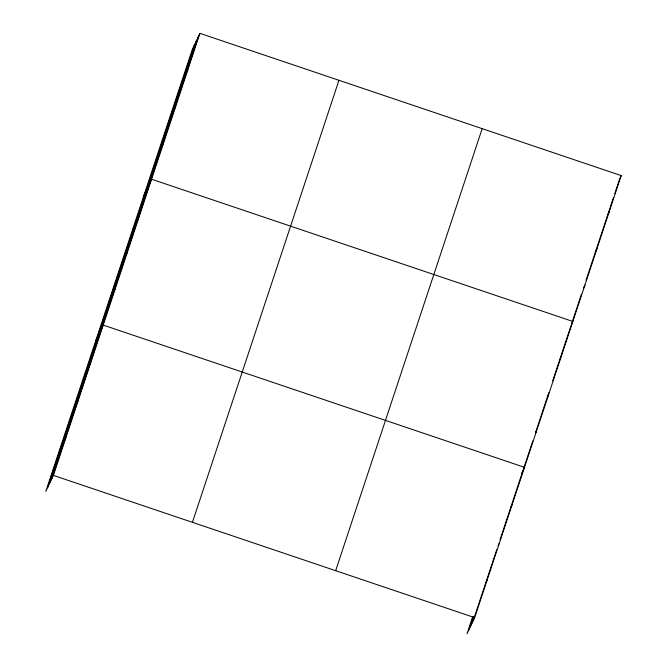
<?xml version="1.0" encoding="UTF-8"?>
<svg xmlns="http://www.w3.org/2000/svg" width="667" height="667" viewBox="0 0 667 667"><rect width="100%" height="100%" fill="white"/><g stroke="black" fill="none" stroke-linecap="round" stroke-linejoin="round"><path stroke-width="1" d="M47.799 487.185L194.322 45.148M49.867 482.825L196.39 40.795M51.876 478.598L198.399 36.568M199.925 33.35L192.321 49.375L45.79 491.404L53.402 475.388L199.925 33.35L621.21 175.596L474.679 617.625L467.075 633.65L472.645 616.842M192.421 522.319L338.953 80.29M335.659 570.685L482.183 128.656M469.076 629.423L473.337 616.566M471.144 625.071L473.77 617.158M473.153 620.844L485.609 583.275M485.935 582.283L496.748 549.65M500.025 539.761L510.188 509.113M523.295 469.568L532.775 440.987M535.384 433.1L546.823 398.599M548.783 392.688L547.148 397.615L548.674 394.397M552.701 380.865L558.913 362.131M571.002 325.663L559.238 361.147L560.764 357.929M581.457 294.13L571.327 324.679L572.853 321.461L151.576 179.223L143.964 195.248M586.026 280.332L607.587 215.274M607.92 214.29L613.473 197.54M614.782 193.597L619.676 178.806M186.31 73.036L187.844 69.818M174.22 109.505L175.755 106.286M162.131 145.973L163.665 142.755M137.961 218.909L139.486 215.691M125.871 255.378L127.397 252.159M113.782 291.846L115.308 288.628M95.614 341.12L103.218 325.096L524.504 467.334L523.353 469.751M89.236 365.883L90.762 362.665M76.78 403.46L78.314 400.242M64.332 441.029L65.858 437.81M620.06 178.006L621.21 175.596M607.971 214.474L609.121 212.056M595.506 251.742L597.032 248.524M583.417 288.211L584.942 284.992M535.443 433.283L536.585 430.865M521.769 473.086L522.97 470.552L510.513 508.129L512.048 504.911M498.066 545.698L499.591 542.479M485.993 582.466L487.135 580.057M53.402 475.388L474.679 617.625"/></g></svg>
